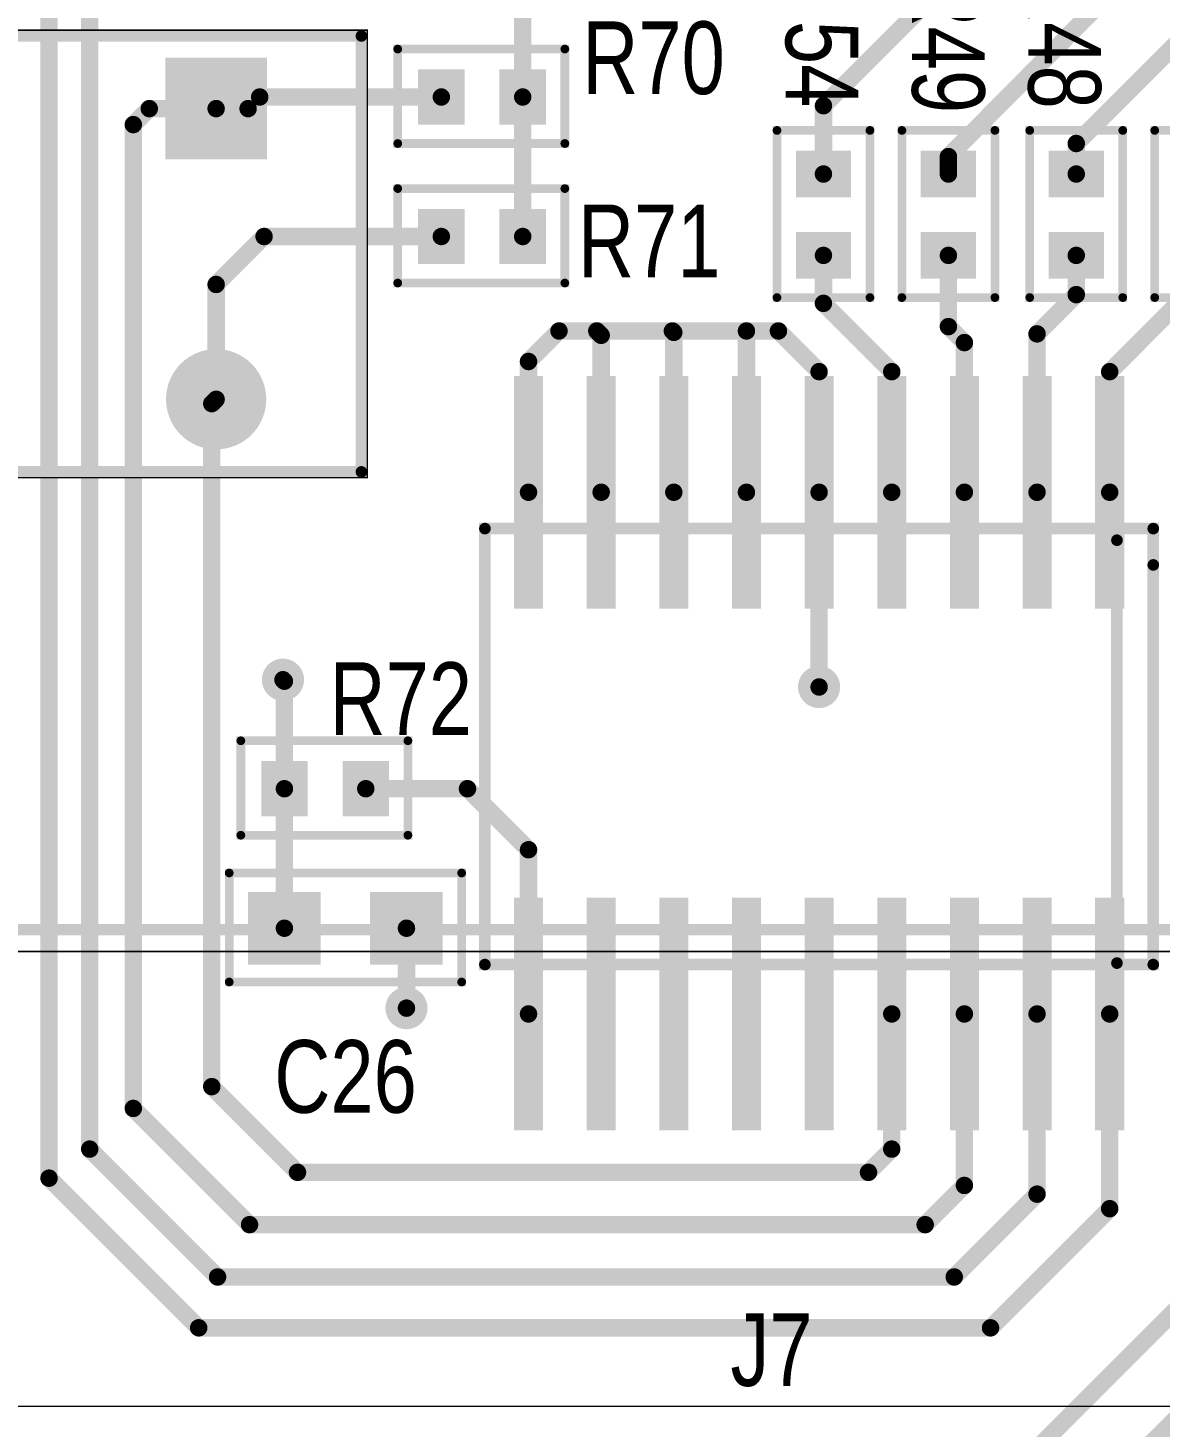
# Model space of a CAD drawing. Extents: x 0 to 8.76, y 0.02 to 4.83.
# Drawn here: x 4.037 to 4.816, y 2.004 to 2.966 of the extents above; entities that cross this region are included whole.
import ezdxf

# ---------------------------------------------------------------- set-up
doc = ezdxf.new("R2010")
doc.units = 0

msp = doc.modelspace()

# ---------------------------------------------------------------- linework, layer by layer
at = {"const_width": 0.001}
for points in [[(1.051, 2.331), (8.563, 2.331), (8.563, 4.484), (1.051, 4.484), (1.051, 2.331)], [(4.27, 2.965), (3.662, 2.965), (3.662, 2.657), (4.27, 2.657), (4.27, 2.965)], [(5.69, 2.018), (5.69, 0.158), (3.87, 0.158), (3.87, 2.018), (5.69, 2.018)]]:
    msp.add_lwpolyline(points, close=True, dxfattribs=at)
at = {"const_width": 0.0005}
for points in [[(4.2697, 2.965, 1), (4.2702, 2.965, 1)], [(4.2697, 2.965, 1), (4.2702, 2.965, 1)], [(4.2697, 2.657, 1), (4.2702, 2.657, 1)]]:
    msp.add_lwpolyline(points, format="xyb", close=True, dxfattribs=at)
at = {"layer": 'DRL'}
for points, const_width in [([(4.159, 2.911, 1), (4.173, 2.911, 1)], 0.015), ([(4.159, 2.711, 1), (4.173, 2.711, 1)], 0.015), ([(4.207, 2.518, 1), (4.217, 2.518, 1)], 0.01), ([(4.207, 2.518, 1), (4.217, 2.518, 1)], 0.01), ([(4.576, 2.513, 1), (4.586, 2.513, 1)], 0.01), ([(4.576, 2.513, 1), (4.586, 2.513, 1)], 0.01), ([(4.292, 2.292, 1), (4.302, 2.292, 1)], 0.01)]:
    msp.add_lwpolyline(points, format="xyb", close=True, dxfattribs=dict(at, const_width=const_width))
at = {"layer": 'FAB', "const_width": 0.01}
for points in [[(4.207, 2.518, 1), (4.217, 2.518, 1)], [(4.207, 2.518, 1), (4.217, 2.518, 1)], [(4.576, 2.513, 1), (4.586, 2.513, 1)], [(4.576, 2.513, 1), (4.586, 2.513, 1)], [(4.292, 2.292, 1), (4.302, 2.292, 1)]]:
    msp.add_lwpolyline(points, format="xyb", close=True, dxfattribs=at)
at = {"layer": 'GND'}
for points, const_width in [([(4.151, 2.711, 1), (4.181, 2.711, 1)], 0.03), ([(4.206, 2.518, 1), (4.218, 2.518, 1)], 0.012), ([(4.206, 2.518, 1), (4.218, 2.518, 1)], 0.012), ([(4.575, 2.513, 1), (4.587, 2.513, 1)], 0.012), ([(4.575, 2.513, 1), (4.587, 2.513, 1)], 0.012), ([(4.291, 2.292, 1), (4.303, 2.292, 1)], 0.012)]:
    msp.add_lwpolyline(points, format="xyb", close=True, dxfattribs=dict(at, const_width=const_width))
msp.add_solid([(4.136, 2.881), (4.196, 2.881), (4.136, 2.941), (4.196, 2.941)], dxfattribs=at)
at = {"layer": 'I10'}
for points, const_width in [([(4.151, 2.711, 1), (4.181, 2.711, 1)], 0.03), ([(4.206, 2.518, 1), (4.218, 2.518, 1)], 0.012), ([(4.206, 2.518, 1), (4.218, 2.518, 1)], 0.012), ([(4.575, 2.513, 1), (4.587, 2.513, 1)], 0.012), ([(4.575, 2.513, 1), (4.587, 2.513, 1)], 0.012), ([(4.291, 2.292, 1), (4.303, 2.292, 1)], 0.012)]:
    msp.add_lwpolyline(points, format="xyb", close=True, dxfattribs=dict(at, const_width=const_width))
msp.add_solid([(4.136, 2.881), (4.196, 2.881), (4.136, 2.941), (4.196, 2.941)], dxfattribs=at)
at = {"layer": 'I11'}
for points, const_width in [([(4.151, 2.711, 1), (4.181, 2.711, 1)], 0.03), ([(4.206, 2.518, 1), (4.218, 2.518, 1)], 0.012), ([(4.206, 2.518, 1), (4.218, 2.518, 1)], 0.012), ([(4.575, 2.513, 1), (4.587, 2.513, 1)], 0.012), ([(4.575, 2.513, 1), (4.587, 2.513, 1)], 0.012), ([(4.291, 2.292, 1), (4.303, 2.292, 1)], 0.012)]:
    msp.add_lwpolyline(points, format="xyb", close=True, dxfattribs=dict(at, const_width=const_width))
msp.add_solid([(4.136, 2.881), (4.196, 2.881), (4.136, 2.941), (4.196, 2.941)], dxfattribs=at)
at = {"layer": 'I12'}
for points, const_width in [([(4.151, 2.711, 1), (4.181, 2.711, 1)], 0.03), ([(4.206, 2.518, 1), (4.218, 2.518, 1)], 0.012), ([(4.206, 2.518, 1), (4.218, 2.518, 1)], 0.012), ([(4.575, 2.513, 1), (4.587, 2.513, 1)], 0.012), ([(4.575, 2.513, 1), (4.587, 2.513, 1)], 0.012), ([(4.291, 2.292, 1), (4.303, 2.292, 1)], 0.012)]:
    msp.add_lwpolyline(points, format="xyb", close=True, dxfattribs=dict(at, const_width=const_width))
msp.add_solid([(4.136, 2.881), (4.196, 2.881), (4.136, 2.941), (4.196, 2.941)], dxfattribs=at)
at = {"layer": 'IN3'}
for points, const_width in [([(4.151, 2.711, 1), (4.181, 2.711, 1)], 0.03), ([(4.206, 2.518, 1), (4.218, 2.518, 1)], 0.012), ([(4.206, 2.518, 1), (4.218, 2.518, 1)], 0.012), ([(4.575, 2.513, 1), (4.587, 2.513, 1)], 0.012), ([(4.575, 2.513, 1), (4.587, 2.513, 1)], 0.012), ([(4.291, 2.292, 1), (4.303, 2.292, 1)], 0.012)]:
    msp.add_lwpolyline(points, format="xyb", close=True, dxfattribs=dict(at, const_width=const_width))
msp.add_solid([(4.136, 2.881), (4.196, 2.881), (4.136, 2.941), (4.196, 2.941)], dxfattribs=at)
at = {"layer": 'IN4'}
for points, const_width in [([(4.151, 2.711, 1), (4.181, 2.711, 1)], 0.03), ([(4.206, 2.518, 1), (4.218, 2.518, 1)], 0.012), ([(4.206, 2.518, 1), (4.218, 2.518, 1)], 0.012), ([(4.575, 2.513, 1), (4.587, 2.513, 1)], 0.012), ([(4.575, 2.513, 1), (4.587, 2.513, 1)], 0.012), ([(4.291, 2.292, 1), (4.303, 2.292, 1)], 0.012)]:
    msp.add_lwpolyline(points, format="xyb", close=True, dxfattribs=dict(at, const_width=const_width))
msp.add_solid([(4.136, 2.881), (4.196, 2.881), (4.136, 2.941), (4.196, 2.941)], dxfattribs=at)
at = {"layer": 'IN5'}
for points, const_width in [([(4.151, 2.711, 1), (4.181, 2.711, 1)], 0.03), ([(4.206, 2.518, 1), (4.218, 2.518, 1)], 0.012), ([(4.206, 2.518, 1), (4.218, 2.518, 1)], 0.012), ([(4.575, 2.513, 1), (4.587, 2.513, 1)], 0.012), ([(4.575, 2.513, 1), (4.587, 2.513, 1)], 0.012), ([(4.291, 2.292, 1), (4.303, 2.292, 1)], 0.012)]:
    msp.add_lwpolyline(points, format="xyb", close=True, dxfattribs=dict(at, const_width=const_width))
msp.add_solid([(4.136, 2.881), (4.196, 2.881), (4.136, 2.941), (4.196, 2.941)], dxfattribs=at)
at = {"layer": 'IN6'}
for points, const_width in [([(4.151, 2.711, 1), (4.181, 2.711, 1)], 0.03), ([(4.206, 2.518, 1), (4.218, 2.518, 1)], 0.012), ([(4.206, 2.518, 1), (4.218, 2.518, 1)], 0.012), ([(4.575, 2.513, 1), (4.587, 2.513, 1)], 0.012), ([(4.575, 2.513, 1), (4.587, 2.513, 1)], 0.012), ([(4.291, 2.292, 1), (4.303, 2.292, 1)], 0.012)]:
    msp.add_lwpolyline(points, format="xyb", close=True, dxfattribs=dict(at, const_width=const_width))
msp.add_solid([(4.136, 2.881), (4.196, 2.881), (4.136, 2.941), (4.196, 2.941)], dxfattribs=at)
at = {"layer": 'IN7'}
for points, const_width in [([(4.151, 2.711, 1), (4.181, 2.711, 1)], 0.03), ([(4.206, 2.518, 1), (4.218, 2.518, 1)], 0.012), ([(4.206, 2.518, 1), (4.218, 2.518, 1)], 0.012), ([(4.575, 2.513, 1), (4.587, 2.513, 1)], 0.012), ([(4.575, 2.513, 1), (4.587, 2.513, 1)], 0.012), ([(4.291, 2.292, 1), (4.303, 2.292, 1)], 0.012)]:
    msp.add_lwpolyline(points, format="xyb", close=True, dxfattribs=dict(at, const_width=const_width))
msp.add_solid([(4.136, 2.881), (4.196, 2.881), (4.136, 2.941), (4.196, 2.941)], dxfattribs=at)
at = {"layer": 'IN8'}
for points, const_width in [([(4.151, 2.711, 1), (4.181, 2.711, 1)], 0.03), ([(4.206, 2.518, 1), (4.218, 2.518, 1)], 0.012), ([(4.206, 2.518, 1), (4.218, 2.518, 1)], 0.012), ([(4.575, 2.513, 1), (4.587, 2.513, 1)], 0.012), ([(4.575, 2.513, 1), (4.587, 2.513, 1)], 0.012), ([(4.291, 2.292, 1), (4.303, 2.292, 1)], 0.012)]:
    msp.add_lwpolyline(points, format="xyb", close=True, dxfattribs=dict(at, const_width=const_width))
msp.add_solid([(4.136, 2.881), (4.196, 2.881), (4.136, 2.941), (4.196, 2.941)], dxfattribs=at)
at = {"layer": 'IN9'}
for points, const_width in [([(4.151, 2.711, 1), (4.181, 2.711, 1)], 0.03), ([(4.206, 2.518, 1), (4.218, 2.518, 1)], 0.012), ([(4.206, 2.518, 1), (4.218, 2.518, 1)], 0.012), ([(4.575, 2.513, 1), (4.587, 2.513, 1)], 0.012), ([(4.575, 2.513, 1), (4.587, 2.513, 1)], 0.012), ([(4.291, 2.292, 1), (4.303, 2.292, 1)], 0.012)]:
    msp.add_lwpolyline(points, format="xyb", close=True, dxfattribs=dict(at, const_width=const_width))
msp.add_solid([(4.136, 2.881), (4.196, 2.881), (4.136, 2.941), (4.196, 2.941)], dxfattribs=at)
at = {"layer": 'NOT', "const_width": 0.01}
for points in [[(4.207, 2.518, 1), (4.217, 2.518, 1)], [(4.207, 2.518, 1), (4.217, 2.518, 1)], [(4.576, 2.513, 1), (4.586, 2.513, 1)], [(4.576, 2.513, 1), (4.586, 2.513, 1)], [(4.292, 2.292, 1), (4.302, 2.292, 1)]]:
    msp.add_lwpolyline(points, format="xyb", close=True, dxfattribs=at)
at = {"layer": 'PWR'}
for points, const_width in [([(4.151, 2.711, 1), (4.181, 2.711, 1)], 0.03), ([(4.206, 2.518, 1), (4.218, 2.518, 1)], 0.012), ([(4.206, 2.518, 1), (4.218, 2.518, 1)], 0.012), ([(4.575, 2.513, 1), (4.587, 2.513, 1)], 0.012), ([(4.575, 2.513, 1), (4.587, 2.513, 1)], 0.012), ([(4.291, 2.292, 1), (4.303, 2.292, 1)], 0.012)]:
    msp.add_lwpolyline(points, format="xyb", close=True, dxfattribs=dict(at, const_width=const_width))
msp.add_solid([(4.136, 2.881), (4.196, 2.881), (4.136, 2.941), (4.196, 2.941)], dxfattribs=at)
at = {"layer": 'SMT'}
for points, const_width in [([(4.149, 2.711, 1), (4.183, 2.711, 1)], 0.035), ([(4.205, 2.518, 1), (4.219, 2.518, 1)], 0.015), ([(4.205, 2.518, 1), (4.219, 2.518, 1)], 0.015), ([(4.574, 2.513, 1), (4.588, 2.513, 1)], 0.015), ([(4.574, 2.513, 1), (4.588, 2.513, 1)], 0.015), ([(4.29, 2.292, 1), (4.304, 2.292, 1)], 0.015)]:
    msp.add_lwpolyline(points, format="xyb", close=True, dxfattribs=dict(at, const_width=const_width))
for points in [[(4.131, 2.876), (4.201, 2.876), (4.131, 2.946), (4.201, 2.946)], [(4.305, 2.9), (4.337, 2.9), (4.305, 2.938), (4.337, 2.938)], [(4.361, 2.9), (4.393, 2.9), (4.361, 2.938), (4.393, 2.938)], [(4.565, 2.85), (4.603, 2.85), (4.565, 2.882), (4.603, 2.882)], [(4.651, 2.85), (4.689, 2.85), (4.651, 2.882), (4.689, 2.882)], [(4.739, 2.85), (4.777, 2.85), (4.739, 2.882), (4.777, 2.882)], [(4.305, 2.804), (4.337, 2.804), (4.305, 2.842), (4.337, 2.842)], [(4.361, 2.804), (4.393, 2.804), (4.361, 2.842), (4.393, 2.842)], [(4.565, 2.794), (4.603, 2.794), (4.565, 2.826), (4.603, 2.826)], [(4.651, 2.794), (4.689, 2.794), (4.651, 2.826), (4.689, 2.826)], [(4.739, 2.794), (4.777, 2.794), (4.739, 2.826), (4.777, 2.826)], [(4.371, 2.567), (4.391, 2.567), (4.371, 2.727), (4.391, 2.727)], [(4.421, 2.567), (4.441, 2.567), (4.421, 2.727), (4.441, 2.727)], [(4.471, 2.567), (4.491, 2.567), (4.471, 2.727), (4.491, 2.727)], [(4.521, 2.567), (4.541, 2.567), (4.521, 2.727), (4.541, 2.727)], [(4.571, 2.567), (4.591, 2.567), (4.571, 2.727), (4.591, 2.727)], [(4.621, 2.567), (4.641, 2.567), (4.621, 2.727), (4.641, 2.727)], [(4.671, 2.567), (4.691, 2.567), (4.671, 2.727), (4.691, 2.727)], [(4.721, 2.567), (4.741, 2.567), (4.721, 2.727), (4.741, 2.727)], [(4.771, 2.567), (4.791, 2.567), (4.771, 2.727), (4.791, 2.727)], [(4.197, 2.424), (4.229, 2.424), (4.197, 2.462), (4.229, 2.462)], [(4.253, 2.424), (4.285, 2.424), (4.253, 2.462), (4.285, 2.462)], [(4.188, 2.322), (4.238, 2.322), (4.188, 2.372), (4.238, 2.372)], [(4.272, 2.322), (4.322, 2.322), (4.272, 2.372), (4.322, 2.372)], [(4.371, 2.208), (4.391, 2.208), (4.371, 2.368), (4.391, 2.368)], [(4.421, 2.208), (4.441, 2.208), (4.421, 2.368), (4.441, 2.368)], [(4.471, 2.208), (4.491, 2.208), (4.471, 2.368), (4.491, 2.368)], [(4.521, 2.208), (4.541, 2.208), (4.521, 2.368), (4.541, 2.368)], [(4.571, 2.208), (4.591, 2.208), (4.571, 2.368), (4.591, 2.368)], [(4.621, 2.208), (4.641, 2.208), (4.621, 2.368), (4.641, 2.368)], [(4.671, 2.208), (4.691, 2.208), (4.671, 2.368), (4.691, 2.368)], [(4.721, 2.208), (4.741, 2.208), (4.721, 2.368), (4.741, 2.368)], [(4.771, 2.208), (4.791, 2.208), (4.771, 2.368), (4.791, 2.368)]]:
    msp.add_solid(points, dxfattribs=at)
at = {"layer": 'SPT'}
for points in [[(4.305, 2.9), (4.337, 2.9), (4.305, 2.938), (4.337, 2.938)], [(4.361, 2.9), (4.393, 2.9), (4.361, 2.938), (4.393, 2.938)], [(4.565, 2.85), (4.603, 2.85), (4.565, 2.882), (4.603, 2.882)], [(4.651, 2.85), (4.689, 2.85), (4.651, 2.882), (4.689, 2.882)], [(4.739, 2.85), (4.777, 2.85), (4.739, 2.882), (4.777, 2.882)], [(4.305, 2.804), (4.337, 2.804), (4.305, 2.842), (4.337, 2.842)], [(4.361, 2.804), (4.393, 2.804), (4.361, 2.842), (4.393, 2.842)], [(4.565, 2.794), (4.603, 2.794), (4.565, 2.826), (4.603, 2.826)], [(4.651, 2.794), (4.689, 2.794), (4.651, 2.826), (4.689, 2.826)], [(4.739, 2.794), (4.777, 2.794), (4.739, 2.826), (4.777, 2.826)], [(4.371, 2.567), (4.391, 2.567), (4.371, 2.727), (4.391, 2.727)], [(4.421, 2.567), (4.441, 2.567), (4.421, 2.727), (4.441, 2.727)], [(4.471, 2.567), (4.491, 2.567), (4.471, 2.727), (4.491, 2.727)], [(4.521, 2.567), (4.541, 2.567), (4.521, 2.727), (4.541, 2.727)], [(4.571, 2.567), (4.591, 2.567), (4.571, 2.727), (4.591, 2.727)], [(4.621, 2.567), (4.641, 2.567), (4.621, 2.727), (4.641, 2.727)], [(4.671, 2.567), (4.691, 2.567), (4.671, 2.727), (4.691, 2.727)], [(4.721, 2.567), (4.741, 2.567), (4.721, 2.727), (4.741, 2.727)], [(4.771, 2.567), (4.791, 2.567), (4.771, 2.727), (4.791, 2.727)], [(4.197, 2.424), (4.229, 2.424), (4.197, 2.462), (4.229, 2.462)], [(4.253, 2.424), (4.285, 2.424), (4.253, 2.462), (4.285, 2.462)], [(4.188, 2.322), (4.238, 2.322), (4.188, 2.372), (4.238, 2.372)], [(4.272, 2.322), (4.322, 2.322), (4.272, 2.372), (4.322, 2.372)], [(4.371, 2.208), (4.391, 2.208), (4.371, 2.368), (4.391, 2.368)], [(4.421, 2.208), (4.441, 2.208), (4.421, 2.368), (4.441, 2.368)], [(4.471, 2.208), (4.491, 2.208), (4.471, 2.368), (4.491, 2.368)], [(4.521, 2.208), (4.541, 2.208), (4.521, 2.368), (4.541, 2.368)], [(4.571, 2.208), (4.591, 2.208), (4.571, 2.368), (4.591, 2.368)], [(4.621, 2.208), (4.641, 2.208), (4.621, 2.368), (4.641, 2.368)], [(4.671, 2.208), (4.691, 2.208), (4.671, 2.368), (4.691, 2.368)], [(4.721, 2.208), (4.741, 2.208), (4.721, 2.368), (4.741, 2.368)], [(4.771, 2.208), (4.791, 2.208), (4.771, 2.368), (4.791, 2.368)]]:
    msp.add_solid(points, dxfattribs=at)
at = {"layer": 'SST'}
for points, const_width in [([(1.066, 4.467), (1.066, 2.346), (8.547, 2.346), (8.548, 2.365), (8.548, 4.469), (1.067, 4.469), (1.067, 4.468), (1.066, 4.467)], 0.008), ([(3.666, 2.961), (4.266, 2.961), (4.266, 2.661), (3.666, 2.661), (3.666, 2.961)], 0.008), ([(4.406, 2.952), (4.406, 2.887), (4.406, 2.887), (4.291, 2.887), (4.291, 2.952), (4.406, 2.952)], 0.006), ([(4.616, 2.781), (4.552, 2.781), (4.552, 2.781), (4.552, 2.896), (4.616, 2.896), (4.616, 2.781)], 0.006), ([(4.702, 2.781), (4.638, 2.781), (4.638, 2.781), (4.638, 2.896), (4.702, 2.896), (4.702, 2.781)], 0.006), ([(4.79, 2.781), (4.726, 2.781), (4.726, 2.781), (4.726, 2.896), (4.79, 2.896), (4.79, 2.781)], 0.006), ([(4.876, 2.781), (4.812, 2.781), (4.812, 2.781), (4.812, 2.896), (4.876, 2.896), (4.876, 2.781)], 0.006), ([(4.406, 2.856), (4.406, 2.791), (4.406, 2.791), (4.291, 2.791), (4.291, 2.856), (4.406, 2.856)], 0.006), ([(4.811, 2.597), (4.811, 2.322), (4.351, 2.322), (4.351, 2.622), (4.811, 2.622), (4.811, 2.597)], 0.008), ([(4.298, 2.476), (4.298, 2.411), (4.298, 2.411), (4.183, 2.411), (4.183, 2.476), (4.298, 2.476)], 0.006), ([(4.335, 2.31), (4.175, 2.31), (4.175, 2.31), (4.175, 2.385), (4.335, 2.385), (4.335, 2.31)], 0.006)]:
    msp.add_lwpolyline(points, close=True, dxfattribs=dict(at, const_width=const_width))
for points, const_width in [([(4.264, 2.961, 1), (4.268, 2.961, 1)], 0.004), ([(4.2895, 2.952, 1), (4.2925, 2.952, 1)], 0.003), ([(4.4045, 2.952, 1), (4.4075, 2.952, 1)], 0.003), ([(4.4045, 2.952, 1), (4.4075, 2.952, 1)], 0.003), ([(4.5505, 2.896, 1), (4.5535, 2.896, 1)], 0.003), ([(4.6145, 2.896, 1), (4.6175, 2.896, 1)], 0.003), ([(4.6365, 2.896, 1), (4.6395, 2.896, 1)], 0.003), ([(4.7005, 2.896, 1), (4.7035, 2.896, 1)], 0.003), ([(4.7245, 2.896, 1), (4.7275, 2.896, 1)], 0.003), ([(4.7885, 2.896, 1), (4.7915, 2.896, 1)], 0.003), ([(4.8105, 2.896, 1), (4.8135, 2.896, 1)], 0.003), ([(4.2895, 2.887, 1), (4.2925, 2.887, 1)], 0.003), ([(4.4045, 2.887, 1), (4.4075, 2.887, 1)], 0.003), ([(4.4045, 2.887, 1), (4.4075, 2.887, 1)], 0.003), ([(4.2895, 2.856, 1), (4.2925, 2.856, 1)], 0.003), ([(4.4045, 2.856, 1), (4.4075, 2.856, 1)], 0.003), ([(4.4045, 2.856, 1), (4.4075, 2.856, 1)], 0.003), ([(4.2895, 2.791, 1), (4.2925, 2.791, 1)], 0.003), ([(4.4045, 2.791, 1), (4.4075, 2.791, 1)], 0.003), ([(4.4045, 2.791, 1), (4.4075, 2.791, 1)], 0.003), ([(4.5505, 2.781, 1), (4.5535, 2.781, 1)], 0.003), ([(4.5505, 2.781, 1), (4.5535, 2.781, 1)], 0.003), ([(4.6145, 2.781, 1), (4.6175, 2.781, 1)], 0.003), ([(4.6145, 2.781, 1), (4.6175, 2.781, 1)], 0.003), ([(4.6365, 2.781, 1), (4.6395, 2.781, 1)], 0.003), ([(4.6365, 2.781, 1), (4.6395, 2.781, 1)], 0.003), ([(4.7005, 2.781, 1), (4.7035, 2.781, 1)], 0.003), ([(4.7005, 2.781, 1), (4.7035, 2.781, 1)], 0.003), ([(4.7245, 2.781, 1), (4.7275, 2.781, 1)], 0.003), ([(4.7245, 2.781, 1), (4.7275, 2.781, 1)], 0.003), ([(4.7885, 2.781, 1), (4.7915, 2.781, 1)], 0.003), ([(4.7885, 2.781, 1), (4.7915, 2.781, 1)], 0.003), ([(4.8105, 2.781, 1), (4.8135, 2.781, 1)], 0.003), ([(4.8105, 2.781, 1), (4.8135, 2.781, 1)], 0.003), ([(4.264, 2.661, 1), (4.268, 2.661, 1)], 0.004), ([(4.349, 2.622, 1), (4.353, 2.622, 1)], 0.004), ([(4.809, 2.622, 1), (4.813, 2.622, 1)], 0.004), ([(4.784, 2.614, 1), (4.788, 2.614, 1)], 0.004), ([(4.809, 2.597, 1), (4.813, 2.597, 1)], 0.004), ([(4.809, 2.597, 1), (4.813, 2.597, 1)], 0.004), ([(4.1815, 2.476, 1), (4.1845, 2.476, 1)], 0.003), ([(4.2965, 2.476, 1), (4.2995, 2.476, 1)], 0.003), ([(4.2965, 2.476, 1), (4.2995, 2.476, 1)], 0.003), ([(4.1815, 2.411, 1), (4.1845, 2.411, 1)], 0.003), ([(4.2965, 2.411, 1), (4.2995, 2.411, 1)], 0.003), ([(4.2965, 2.411, 1), (4.2995, 2.411, 1)], 0.003), ([(4.1735, 2.385, 1), (4.1765, 2.385, 1)], 0.003), ([(4.3335, 2.385, 1), (4.3365, 2.385, 1)], 0.003), ([(4.349, 2.322, 1), (4.353, 2.322, 1)], 0.004), ([(4.784, 2.323, 1), (4.788, 2.323, 1)], 0.004), ([(4.809, 2.322, 1), (4.813, 2.322, 1)], 0.004), ([(4.1735, 2.31, 1), (4.1765, 2.31, 1)], 0.003), ([(4.1735, 2.31, 1), (4.1765, 2.31, 1)], 0.003), ([(4.3335, 2.31, 1), (4.3365, 2.31, 1)], 0.003), ([(4.3335, 2.31, 1), (4.3365, 2.31, 1)], 0.003)]:
    msp.add_lwpolyline(points, format="xyb", close=True, dxfattribs=dict(at, const_width=const_width))
at = {"layer": 'SST', "const_width": 0.008}
msp.add_lwpolyline([(4.786, 2.323), (4.786, 2.614)], dxfattribs=at)
at = {"layer": 'TOP', "const_width": 0.012}
for points in [[(4.051, 3.225), (4.051, 2.175)], [(4.079, 3.039), (4.079, 2.195)], [(4.584, 2.913), (4.697, 3.026)], [(4.79, 2.999), (4.67, 2.878)], [(4.377, 2.982), (4.377, 2.919)], [(4.83, 2.959), (4.758, 2.887)], [(4.196, 2.919), (4.188, 2.911)], [(4.321, 2.919), (4.196, 2.919)], [(4.377, 2.823), (4.377, 2.919)], [(4.584, 2.866), (4.584, 2.913)], [(4.12, 2.911), (4.109, 2.9)], [(4.166, 2.911), (4.12, 2.911)], [(4.188, 2.911), (4.166, 2.911)], [(4.109, 2.9), (4.109, 2.223)], [(4.758, 2.887), (4.758, 2.866)], [(4.67, 2.878), (4.67, 2.866)], [(4.199, 2.823), (4.166, 2.79)], [(4.321, 2.823), (4.199, 2.823)], [(4.584, 2.81), (4.584, 2.777)], [(4.67, 2.81), (4.67, 2.761)], [(4.758, 2.81), (4.758, 2.783)], [(4.166, 2.79), (4.166, 2.711)], [(4.844, 2.793), (4.781, 2.73)], [(4.584, 2.777), (4.631, 2.73)], [(4.758, 2.783), (4.731, 2.756)], [(4.381, 2.737), (4.402, 2.758)], [(4.402, 2.758), (4.428, 2.758)], [(4.428, 2.758), (4.431, 2.755)], [(4.431, 2.755), (4.428, 2.758)], [(4.428, 2.758), (4.531, 2.758)], [(4.531, 2.758), (4.48, 2.758)], [(4.48, 2.758), (4.481, 2.757)], [(4.531, 2.758), (4.531, 2.647)], [(4.531, 2.647), (4.531, 2.758)], [(4.553, 2.758), (4.531, 2.758)], [(4.531, 2.758), (4.531, 2.647)], [(4.581, 2.73), (4.553, 2.758)], [(4.67, 2.761), (4.681, 2.75)], [(4.431, 2.755), (4.431, 2.647)], [(4.431, 2.647), (4.431, 2.755)], [(4.481, 2.757), (4.481, 2.647)], [(4.681, 2.75), (4.681, 2.647)], [(4.731, 2.756), (4.731, 2.647)], [(4.381, 2.647), (4.381, 2.737)], [(4.581, 2.647), (4.581, 2.73)], [(4.631, 2.73), (4.631, 2.647)], [(4.781, 2.73), (4.781, 2.647)], [(4.163, 2.708), (4.166, 2.711)], [(4.163, 2.238), (4.163, 2.708)], [(4.581, 2.647), (4.581, 2.513)], [(4.581, 2.647), (4.581, 2.513)], [(4.212, 2.518), (4.213, 2.517)], [(4.213, 2.517), (4.212, 2.518)], [(4.213, 2.517), (4.213, 2.443)], [(4.213, 2.443), (4.213, 2.517)], [(4.213, 2.347), (4.213, 2.443)], [(4.269, 2.443), (4.339, 2.443)], [(4.339, 2.443), (4.381, 2.401)], [(4.381, 2.401), (4.381, 2.288)], [(4.297, 2.292), (4.297, 2.347)], [(4.631, 2.288), (4.631, 2.195)], [(4.681, 2.17), (4.681, 2.288)], [(4.731, 2.164), (4.731, 2.288)], [(4.781, 2.154), (4.781, 2.288)], [(4.497, 1.755), (5.021, 2.279)], [(4.222, 2.179), (4.163, 2.238)], [(4.109, 2.223), (4.189, 2.143)], [(4.612, 1.795), (5.036, 2.219)], [(4.079, 2.195), (4.167, 2.107)], [(4.631, 2.195), (4.615, 2.179)], [(4.051, 2.175), (4.154, 2.072)], [(4.615, 2.179), (4.222, 2.179)], [(4.654, 2.143), (4.681, 2.17)], [(4.674, 2.107), (4.731, 2.164)], [(4.699, 2.072), (4.781, 2.154)], [(4.189, 2.143), (4.654, 2.143)], [(4.167, 2.107), (4.674, 2.107)], [(4.154, 2.072), (4.699, 2.072)]]:
    msp.add_lwpolyline(points, dxfattribs=at)
at = {"layer": 'TOP'}
for points, const_width in [([(4.193, 2.919, 1), (4.199, 2.919, 1)], 0.006), ([(4.193, 2.919, 1), (4.199, 2.919, 1)], 0.006), ([(4.318, 2.919, 1), (4.324, 2.919, 1)], 0.006), ([(4.374, 2.919, 1), (4.38, 2.919, 1)], 0.006), ([(4.374, 2.919, 1), (4.38, 2.919, 1)], 0.006), ([(4.581, 2.913, 1), (4.587, 2.913, 1)], 0.006), ([(4.581, 2.913, 1), (4.587, 2.913, 1)], 0.006), ([(4.117, 2.911, 1), (4.123, 2.911, 1)], 0.006), ([(4.117, 2.911, 1), (4.123, 2.911, 1)], 0.006), ([(4.163, 2.911, 1), (4.169, 2.911, 1)], 0.006), ([(4.163, 2.911, 1), (4.169, 2.911, 1)], 0.006), ([(4.185, 2.911, 1), (4.191, 2.911, 1)], 0.006), ([(4.185, 2.911, 1), (4.191, 2.911, 1)], 0.006), ([(4.106, 2.9, 1), (4.112, 2.9, 1)], 0.006), ([(4.106, 2.9, 1), (4.112, 2.9, 1)], 0.006), ([(4.755, 2.887, 1), (4.761, 2.887, 1)], 0.006), ([(4.755, 2.887, 1), (4.761, 2.887, 1)], 0.006), ([(4.667, 2.878, 1), (4.673, 2.878, 1)], 0.006), ([(4.667, 2.878, 1), (4.673, 2.878, 1)], 0.006), ([(4.581, 2.866, 1), (4.587, 2.866, 1)], 0.006), ([(4.667, 2.866, 1), (4.673, 2.866, 1)], 0.006), ([(4.755, 2.866, 1), (4.761, 2.866, 1)], 0.006), ([(4.196, 2.823, 1), (4.202, 2.823, 1)], 0.006), ([(4.196, 2.823, 1), (4.202, 2.823, 1)], 0.006), ([(4.318, 2.823, 1), (4.324, 2.823, 1)], 0.006), ([(4.374, 2.823, 1), (4.38, 2.823, 1)], 0.006), ([(4.581, 2.81, 1), (4.587, 2.81, 1)], 0.006), ([(4.667, 2.81, 1), (4.673, 2.81, 1)], 0.006), ([(4.755, 2.81, 1), (4.761, 2.81, 1)], 0.006), ([(4.163, 2.79, 1), (4.169, 2.79, 1)], 0.006), ([(4.163, 2.79, 1), (4.169, 2.79, 1)], 0.006), ([(4.581, 2.777, 1), (4.587, 2.777, 1)], 0.006), ([(4.581, 2.777, 1), (4.587, 2.777, 1)], 0.006), ([(4.755, 2.783, 1), (4.761, 2.783, 1)], 0.006), ([(4.755, 2.783, 1), (4.761, 2.783, 1)], 0.006), ([(4.399, 2.758, 1), (4.405, 2.758, 1)], 0.006), ([(4.399, 2.758, 1), (4.405, 2.758, 1)], 0.006), ([(4.425, 2.758, 1), (4.431, 2.758, 1)], 0.006), ([(4.425, 2.758, 1), (4.431, 2.758, 1)], 0.006), ([(4.425, 2.758, 1), (4.431, 2.758, 1)], 0.006), ([(4.425, 2.758, 1), (4.431, 2.758, 1)], 0.006), ([(4.477, 2.758, 1), (4.483, 2.758, 1)], 0.006), ([(4.477, 2.758, 1), (4.483, 2.758, 1)], 0.006), ([(4.528, 2.758, 1), (4.534, 2.758, 1)], 0.006), ([(4.528, 2.758, 1), (4.534, 2.758, 1)], 0.006), ([(4.528, 2.758, 1), (4.534, 2.758, 1)], 0.006), ([(4.528, 2.758, 1), (4.534, 2.758, 1)], 0.006), ([(4.528, 2.758, 1), (4.534, 2.758, 1)], 0.006), ([(4.528, 2.758, 1), (4.534, 2.758, 1)], 0.006), ([(4.55, 2.758, 1), (4.556, 2.758, 1)], 0.006), ([(4.55, 2.758, 1), (4.556, 2.758, 1)], 0.006), ([(4.667, 2.761, 1), (4.673, 2.761, 1)], 0.006), ([(4.667, 2.761, 1), (4.673, 2.761, 1)], 0.006), ([(4.428, 2.755, 1), (4.434, 2.755, 1)], 0.006), ([(4.428, 2.755, 1), (4.434, 2.755, 1)], 0.006), ([(4.428, 2.755, 1), (4.434, 2.755, 1)], 0.006), ([(4.428, 2.755, 1), (4.434, 2.755, 1)], 0.006), ([(4.478, 2.757, 1), (4.484, 2.757, 1)], 0.006), ([(4.478, 2.757, 1), (4.484, 2.757, 1)], 0.006), ([(4.678, 2.75, 1), (4.684, 2.75, 1)], 0.006), ([(4.678, 2.75, 1), (4.684, 2.75, 1)], 0.006), ([(4.728, 2.756, 1), (4.734, 2.756, 1)], 0.006), ([(4.728, 2.756, 1), (4.734, 2.756, 1)], 0.006), ([(4.151, 2.711, 1), (4.181, 2.711, 1)], 0.03), ([(4.378, 2.737, 1), (4.384, 2.737, 1)], 0.006), ([(4.378, 2.737, 1), (4.384, 2.737, 1)], 0.006), ([(4.578, 2.73, 1), (4.584, 2.73, 1)], 0.006), ([(4.578, 2.73, 1), (4.584, 2.73, 1)], 0.006), ([(4.628, 2.73, 1), (4.634, 2.73, 1)], 0.006), ([(4.628, 2.73, 1), (4.634, 2.73, 1)], 0.006), ([(4.778, 2.73, 1), (4.784, 2.73, 1)], 0.006), ([(4.778, 2.73, 1), (4.784, 2.73, 1)], 0.006), ([(4.163, 2.711, 1), (4.169, 2.711, 1)], 0.006), ([(4.163, 2.711, 1), (4.169, 2.711, 1)], 0.006), ([(4.16, 2.708, 1), (4.166, 2.708, 1)], 0.006), ([(4.16, 2.708, 1), (4.166, 2.708, 1)], 0.006), ([(4.378, 2.647, 1), (4.384, 2.647, 1)], 0.006), ([(4.428, 2.647, 1), (4.434, 2.647, 1)], 0.006), ([(4.428, 2.647, 1), (4.434, 2.647, 1)], 0.006), ([(4.478, 2.647, 1), (4.484, 2.647, 1)], 0.006), ([(4.528, 2.647, 1), (4.534, 2.647, 1)], 0.006), ([(4.528, 2.647, 1), (4.534, 2.647, 1)], 0.006), ([(4.528, 2.647, 1), (4.534, 2.647, 1)], 0.006), ([(4.578, 2.647, 1), (4.584, 2.647, 1)], 0.006), ([(4.578, 2.647, 1), (4.584, 2.647, 1)], 0.006), ([(4.578, 2.647, 1), (4.584, 2.647, 1)], 0.006), ([(4.628, 2.647, 1), (4.634, 2.647, 1)], 0.006), ([(4.678, 2.647, 1), (4.684, 2.647, 1)], 0.006), ([(4.728, 2.647, 1), (4.734, 2.647, 1)], 0.006), ([(4.778, 2.647, 1), (4.784, 2.647, 1)], 0.006), ([(4.206, 2.518, 1), (4.218, 2.518, 1)], 0.012), ([(4.206, 2.518, 1), (4.218, 2.518, 1)], 0.012), ([(4.209, 2.518, 1), (4.215, 2.518, 1)], 0.006), ([(4.209, 2.518, 1), (4.215, 2.518, 1)], 0.006), ([(4.21, 2.517, 1), (4.216, 2.517, 1)], 0.006), ([(4.21, 2.517, 1), (4.216, 2.517, 1)], 0.006), ([(4.21, 2.517, 1), (4.216, 2.517, 1)], 0.006), ([(4.21, 2.517, 1), (4.216, 2.517, 1)], 0.006), ([(4.575, 2.513, 1), (4.587, 2.513, 1)], 0.012), ([(4.575, 2.513, 1), (4.587, 2.513, 1)], 0.012), ([(4.578, 2.513, 1), (4.584, 2.513, 1)], 0.006), ([(4.578, 2.513, 1), (4.584, 2.513, 1)], 0.006), ([(4.21, 2.443, 1), (4.216, 2.443, 1)], 0.006), ([(4.21, 2.443, 1), (4.216, 2.443, 1)], 0.006), ([(4.21, 2.443, 1), (4.216, 2.443, 1)], 0.006), ([(4.266, 2.443, 1), (4.272, 2.443, 1)], 0.006), ([(4.336, 2.443, 1), (4.342, 2.443, 1)], 0.006), ([(4.336, 2.443, 1), (4.342, 2.443, 1)], 0.006), ([(4.378, 2.401, 1), (4.384, 2.401, 1)], 0.006), ([(4.378, 2.401, 1), (4.384, 2.401, 1)], 0.006), ([(4.21, 2.347, 1), (4.216, 2.347, 1)], 0.006), ([(4.294, 2.347, 1), (4.3, 2.347, 1)], 0.006), ([(4.291, 2.292, 1), (4.303, 2.292, 1)], 0.012), ([(4.294, 2.292, 1), (4.3, 2.292, 1)], 0.006), ([(4.378, 2.288, 1), (4.384, 2.288, 1)], 0.006), ([(4.628, 2.288, 1), (4.634, 2.288, 1)], 0.006), ([(4.678, 2.288, 1), (4.684, 2.288, 1)], 0.006), ([(4.728, 2.288, 1), (4.734, 2.288, 1)], 0.006), ([(4.778, 2.288, 1), (4.784, 2.288, 1)], 0.006), ([(4.16, 2.238, 1), (4.166, 2.238, 1)], 0.006), ([(4.16, 2.238, 1), (4.166, 2.238, 1)], 0.006), ([(4.106, 2.223, 1), (4.112, 2.223, 1)], 0.006), ([(4.106, 2.223, 1), (4.112, 2.223, 1)], 0.006), ([(4.076, 2.195, 1), (4.082, 2.195, 1)], 0.006), ([(4.076, 2.195, 1), (4.082, 2.195, 1)], 0.006), ([(4.628, 2.195, 1), (4.634, 2.195, 1)], 0.006), ([(4.628, 2.195, 1), (4.634, 2.195, 1)], 0.006), ([(4.048, 2.175, 1), (4.054, 2.175, 1)], 0.006), ([(4.048, 2.175, 1), (4.054, 2.175, 1)], 0.006), ([(4.219, 2.179, 1), (4.225, 2.179, 1)], 0.006), ([(4.219, 2.179, 1), (4.225, 2.179, 1)], 0.006), ([(4.612, 2.179, 1), (4.618, 2.179, 1)], 0.006), ([(4.612, 2.179, 1), (4.618, 2.179, 1)], 0.006), ([(4.678, 2.17, 1), (4.684, 2.17, 1)], 0.006), ([(4.678, 2.17, 1), (4.684, 2.17, 1)], 0.006), ([(4.728, 2.164, 1), (4.734, 2.164, 1)], 0.006), ([(4.728, 2.164, 1), (4.734, 2.164, 1)], 0.006), ([(4.778, 2.154, 1), (4.784, 2.154, 1)], 0.006), ([(4.778, 2.154, 1), (4.784, 2.154, 1)], 0.006), ([(4.186, 2.143, 1), (4.192, 2.143, 1)], 0.006), ([(4.186, 2.143, 1), (4.192, 2.143, 1)], 0.006), ([(4.651, 2.143, 1), (4.657, 2.143, 1)], 0.006), ([(4.651, 2.143, 1), (4.657, 2.143, 1)], 0.006), ([(4.164, 2.107, 1), (4.17, 2.107, 1)], 0.006), ([(4.164, 2.107, 1), (4.17, 2.107, 1)], 0.006), ([(4.671, 2.107, 1), (4.677, 2.107, 1)], 0.006), ([(4.671, 2.107, 1), (4.677, 2.107, 1)], 0.006), ([(4.151, 2.072, 1), (4.157, 2.072, 1)], 0.006), ([(4.151, 2.072, 1), (4.157, 2.072, 1)], 0.006), ([(4.696, 2.072, 1), (4.702, 2.072, 1)], 0.006), ([(4.696, 2.072, 1), (4.702, 2.072, 1)], 0.006)]:
    msp.add_lwpolyline(points, format="xyb", close=True, dxfattribs=dict(at, const_width=const_width))
for points in [[(4.136, 2.881), (4.196, 2.881), (4.136, 2.941), (4.196, 2.941)], [(4.305, 2.9), (4.337, 2.9), (4.305, 2.938), (4.337, 2.938)], [(4.361, 2.9), (4.393, 2.9), (4.361, 2.938), (4.393, 2.938)], [(4.565, 2.85), (4.603, 2.85), (4.565, 2.882), (4.603, 2.882)], [(4.651, 2.85), (4.689, 2.85), (4.651, 2.882), (4.689, 2.882)], [(4.739, 2.85), (4.777, 2.85), (4.739, 2.882), (4.777, 2.882)], [(4.305, 2.804), (4.337, 2.804), (4.305, 2.842), (4.337, 2.842)], [(4.361, 2.804), (4.393, 2.804), (4.361, 2.842), (4.393, 2.842)], [(4.565, 2.794), (4.603, 2.794), (4.565, 2.826), (4.603, 2.826)], [(4.651, 2.794), (4.689, 2.794), (4.651, 2.826), (4.689, 2.826)], [(4.739, 2.794), (4.777, 2.794), (4.739, 2.826), (4.777, 2.826)], [(4.371, 2.567), (4.391, 2.567), (4.371, 2.727), (4.391, 2.727)], [(4.421, 2.567), (4.441, 2.567), (4.421, 2.727), (4.441, 2.727)], [(4.471, 2.567), (4.491, 2.567), (4.471, 2.727), (4.491, 2.727)], [(4.521, 2.567), (4.541, 2.567), (4.521, 2.727), (4.541, 2.727)], [(4.571, 2.567), (4.591, 2.567), (4.571, 2.727), (4.591, 2.727)], [(4.621, 2.567), (4.641, 2.567), (4.621, 2.727), (4.641, 2.727)], [(4.671, 2.567), (4.691, 2.567), (4.671, 2.727), (4.691, 2.727)], [(4.721, 2.567), (4.741, 2.567), (4.721, 2.727), (4.741, 2.727)], [(4.771, 2.567), (4.791, 2.567), (4.771, 2.727), (4.791, 2.727)], [(4.197, 2.424), (4.229, 2.424), (4.197, 2.462), (4.229, 2.462)], [(4.253, 2.424), (4.285, 2.424), (4.253, 2.462), (4.285, 2.462)], [(4.188, 2.322), (4.238, 2.322), (4.188, 2.372), (4.238, 2.372)], [(4.272, 2.322), (4.322, 2.322), (4.272, 2.372), (4.322, 2.372)], [(4.371, 2.208), (4.391, 2.208), (4.371, 2.368), (4.391, 2.368)], [(4.421, 2.208), (4.441, 2.208), (4.421, 2.368), (4.441, 2.368)], [(4.471, 2.208), (4.491, 2.208), (4.471, 2.368), (4.491, 2.368)], [(4.521, 2.208), (4.541, 2.208), (4.521, 2.368), (4.541, 2.368)], [(4.571, 2.208), (4.591, 2.208), (4.571, 2.368), (4.591, 2.368)], [(4.621, 2.208), (4.641, 2.208), (4.621, 2.368), (4.641, 2.368)], [(4.671, 2.208), (4.691, 2.208), (4.671, 2.368), (4.691, 2.368)], [(4.721, 2.208), (4.741, 2.208), (4.721, 2.368), (4.741, 2.368)], [(4.771, 2.208), (4.791, 2.208), (4.771, 2.368), (4.791, 2.368)]]:
    msp.add_solid(points, dxfattribs=at)

# ---------------------------------------------------------------- texts
at = {"layer": 'SST', "width": 0.8}
for s, rotation, p in [('R54', 270, (4.558, 3.01)), ('R48', 270, (4.725, 3.009)), ('R49', 270, (4.645, 3.006)), ('R70', 360, (4.418, 2.921)), ('R71', 360, (4.415, 2.795)), ('R72', 360, (4.244, 2.48))]:
    msp.add_text(s, height=0.05, rotation=rotation, dxfattribs=at).set_placement(p)
for s, p in [('C26', (4.206, 2.22)), ('J7', (4.52, 2.032))]:
    msp.add_text(s, height=0.05, dxfattribs=at).set_placement(p)

doc.saveas('drawing.dxf')
